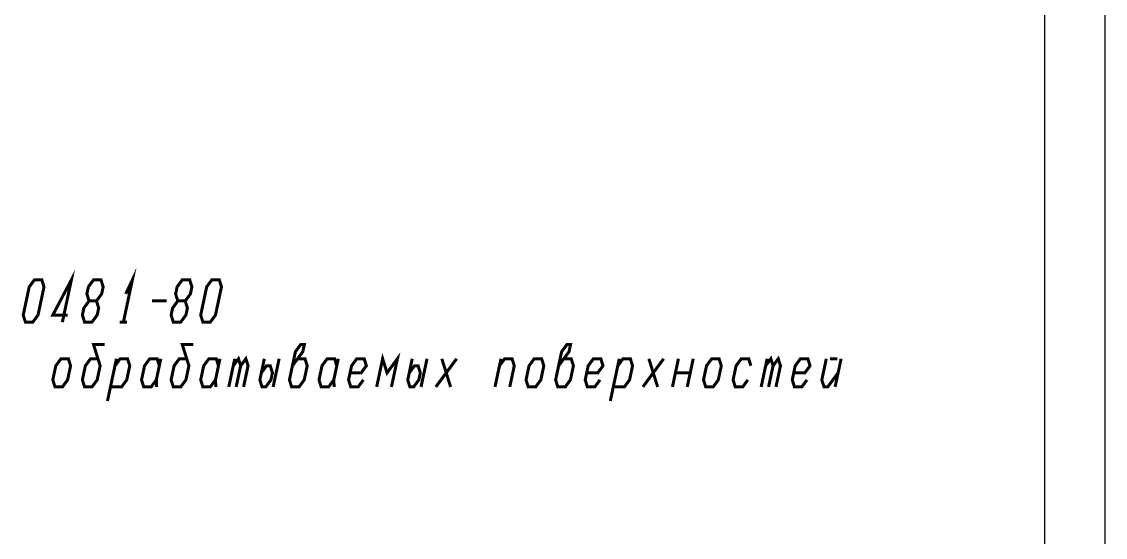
# Model space of a CAD drawing. Header units: millimetres. Extents: x 0 to 420, y 0 to 594.
# Drawn here: x 330.2 to 420, y 61 to 103.7 of the extents above; entities that cross this region are included whole.
import ezdxf

# ---------------------------------------------------------------- set-up
doc = ezdxf.new("R2010")
doc.units = ezdxf.units.MM
doc.header["$LTSCALE"] = 38.72
doc.layers.get('0').update_dxf_attribs({"linetype": 'CONTINUOUS'})

msp = doc.modelspace()

# ---------------------------------------------------------------- linework, layer by layer
at = {"color": 7, "linetype": 'Continuous'}
for p, q in [((420, 0), (420, 594)), ((415, 5), (415, 589))]:
    msp.add_line(p, q, dxfattribs=at)
at = {"color": 2, "linetype": 'Continuous', "const_width": 0.25}
for points in [[(333.6116731, 78.8565027), (334.3556069, 82.3564942), (332.8169057, 79.4398411), (334.0419142, 79.4398411)], [(338.8545082, 81.1898368), (339.408719, 82.3564942), (338.6647853, 78.8565027)], [(330.5491518, 78.8565027), (330.3668886, 79.4398411), (330.8628829, 81.7731751), (331.293124, 82.3564942), (331.9055898, 82.3564942), (332.087853, 81.7731751), (331.5918971, 79.4398411), (331.1616561, 78.8565027), (330.5491518, 78.8565027)], [(336.4336379, 80.6064985), (336.863879, 81.1898368), (336.9878487, 81.7731751), (336.805624, 82.3564942), (336.1931197, 82.3564942), (335.7628786, 81.7731751), (335.6388704, 81.1898368), (335.8211336, 80.6064985)], [(343.7836507, 80.6064985), (344.2138918, 81.1898368), (344.3378615, 81.7731751), (344.1555983, 82.3564942), (343.543094, 82.3564942), (343.112853, 81.7731751), (342.9888832, 81.1898368), (343.1711464, 80.6064985)], [(345.2491774, 78.8565027), (345.0669142, 79.4398411), (345.56287, 81.7731751), (345.9931111, 82.3564942), (346.6056154, 82.3564942), (346.7878786, 81.7731751), (346.2918843, 79.4398411), (345.8616432, 78.8565027), (345.2491774, 78.8565027)], [(335.4491475, 78.8565027), (336.0616518, 78.8565027), (336.4918929, 79.4398411), (336.6159011, 80.0231602), (336.4336379, 80.6064985), (335.8211336, 80.6064985), (335.3908925, 80.0231602), (335.2668843, 79.4398411), (335.4491475, 78.8565027)], [(341.0274007, 80.6064985), (342.2523708, 80.6064985)], [(342.7991603, 78.8565027), (343.4116646, 78.8565027), (343.8419057, 79.4398411), (343.9658754, 80.0231602), (343.7836507, 80.6064985), (343.1711464, 80.6064985), (342.7409053, 80.0231602), (342.6168971, 79.4398411), (342.7991603, 78.8565027)], [(338.3585524, 78.8565027), (338.9710182, 78.8565027)], [(336.5576076, 75.8225513), (335.9451418, 75.8225513), (335.5149007, 75.239213), (335.2668843, 74.0725556), (335.4491475, 73.4892173), (336.0616518, 73.4892173), (336.4918929, 74.0725556), (336.7398708, 75.239213), (336.1931197, 76.9892087), (337.1118569, 76.9892087)], [(343.9076204, 75.8225513), (343.2951161, 75.8225513), (342.8648751, 75.239213), (342.6168971, 74.0725556), (342.7991603, 73.4892173), (343.4116646, 73.4892173), (343.8419057, 74.0725556), (344.0898836, 75.239213), (343.543094, 76.9892087), (344.4618697, 76.9892087)], [(352.6648665, 75.239213), (353.5253487, 76.4058896), (353.6493569, 76.9892087), (353.343124, 76.9892087), (352.9128829, 76.4058896), (352.4168886, 74.0725556), (352.5991518, 73.4892173), (353.2116561, 73.4892173), (353.6418971, 74.0725556), (353.8898751, 75.239213), (353.7076119, 75.8225513), (353.0951076, 75.8225513)], [(359.6428932, 73.4892173), (360.1388875, 75.8225513), (360.5033754, 74.6558747), (361.3638576, 75.8225513), (360.8679018, 73.4892173)], [(374.7148665, 75.239213), (375.5753487, 76.4058896), (375.6993569, 76.9892087), (375.393124, 76.9892087), (374.9628829, 76.4058896), (374.4668886, 74.0725556), (374.6491518, 73.4892173), (375.2616561, 73.4892173), (375.6918971, 74.0725556), (375.9398751, 75.239213), (375.7576119, 75.8225513), (375.1451076, 75.8225513)], [(332.8169057, 74.0725556), (332.9991689, 73.4892173), (333.6116731, 73.4892173), (334.0419142, 74.0725556), (334.2898921, 75.239213), (334.107629, 75.8225513), (333.4951247, 75.8225513), (333.0648836, 75.239213), (332.8169057, 74.0725556)], [(337.3449153, 72.3225407), (338.0888875, 75.8225513)], [(337.5928932, 73.4892173), (338.5116689, 73.4892173), (338.94191, 74.0725556), (339.1898879, 75.239213), (339.0076247, 75.8225513), (338.3951204, 75.8225513), (337.9648793, 75.239213)], [(341.6398665, 75.239213), (341.4576418, 75.8225513), (340.8451375, 75.8225513), (340.4148964, 75.239213), (340.1669185, 74.0725556), (340.3491432, 73.4892173), (340.9616475, 73.4892173), (341.3918886, 74.0725556)], [(341.7638747, 75.8225513), (341.3918886, 74.0725556), (341.4210353, 73.4892173)], [(346.5399007, 75.239213), (346.3576375, 75.8225513), (345.7451332, 75.8225513), (345.3148921, 75.239213), (345.0669142, 74.0725556), (345.2491774, 73.4892173), (345.8616432, 73.4892173), (346.2918843, 74.0725556)], [(346.6638704, 75.8225513), (346.2918843, 74.0725556), (346.3210311, 73.4892173)], [(347.3929231, 73.4892173), (347.888879, 75.8225513)], [(347.7648708, 75.239213), (348.1951119, 75.8225513), (348.3773751, 75.239213), (348.0054274, 73.4892173)], [(348.3773751, 75.239213), (348.8076161, 75.8225513), (348.9898793, 75.239213), (348.6178932, 73.4892173)], [(350.3388576, 75.8225513), (349.96691, 74.0725556), (350.1491731, 73.4892173), (350.4554061, 73.4892173), (350.8856471, 74.0725556), (351.0096553, 74.6558747), (350.8273921, 75.239213), (350.5211208, 75.239213), (350.0908797, 74.6558747)], [(351.5638661, 75.8225513), (351.0679103, 73.4892173)], [(356.3398921, 75.239213), (356.157629, 75.8225513), (355.5451247, 75.8225513), (355.1148836, 75.239213), (354.8669057, 74.0725556), (355.0491689, 73.4892173), (355.6616731, 73.4892173), (356.0919142, 74.0725556)], [(356.4638619, 75.8225513), (356.0919142, 74.0725556), (356.1210225, 73.4892173)], [(357.4408925, 74.6558747), (358.3596297, 74.6558747), (358.7898708, 75.239213), (358.6076076, 75.8225513), (357.9951418, 75.8225513), (357.5649007, 75.239213), (357.3168843, 74.0725556), (357.4991475, 73.4892173), (358.1116518, 73.4892173), (358.5418929, 74.0725556)], [(362.5888661, 75.8225513), (362.2169185, 74.0725556), (362.3991432, 73.4892173), (362.7054146, 73.4892173), (363.1356557, 74.0725556), (363.2596254, 74.6558747), (363.0774007, 75.239213), (362.7711293, 75.239213), (362.3408882, 74.6558747)], [(363.8138747, 75.8225513), (363.3179189, 73.4892173)], [(364.5429274, 73.4892173), (366.2638918, 75.8225513)], [(365.0388832, 75.8225513), (365.7678975, 73.4892173)], [(369.4429231, 73.4892173), (369.938879, 75.8225513)], [(369.8148708, 75.239213), (370.2451119, 75.8225513), (370.8576161, 75.8225513), (371.0398793, 75.239213), (370.6678932, 73.4892173)], [(372.01691, 74.0725556), (372.1991731, 73.4892173), (372.8116774, 73.4892173), (373.2419185, 74.0725556), (373.4898964, 75.239213), (373.3076332, 75.8225513), (372.695129, 75.8225513), (372.2648879, 75.239213), (372.01691, 74.0725556)], [(377.0408754, 74.6558747), (377.9596511, 74.6558747), (378.3898921, 75.239213), (378.207629, 75.8225513), (377.5951247, 75.8225513), (377.1648836, 75.239213), (376.9169057, 74.0725556), (377.0991689, 73.4892173), (377.7116731, 73.4892173), (378.1419142, 74.0725556)], [(378.9949367, 72.3225407), (379.7388704, 75.8225513)], [(379.2429146, 73.4892173), (380.1616518, 73.4892173), (380.5918929, 74.0725556), (380.8398708, 75.239213), (380.6576076, 75.8225513), (380.0451418, 75.8225513), (379.6149007, 75.239213)], [(381.6928932, 73.4892173), (383.4138576, 75.8225513)], [(382.1888875, 75.8225513), (382.9179018, 73.4892173)], [(384.1429103, 73.4892173), (384.6388661, 75.8225513)], [(385.8638747, 75.8225513), (385.3679189, 73.4892173)], [(386.7168971, 74.0725556), (386.8991603, 73.4892173), (387.5116646, 73.4892173), (387.9419057, 74.0725556), (388.1898836, 75.239213), (388.0076204, 75.8225513), (387.3951161, 75.8225513), (386.9648751, 75.239213), (386.7168971, 74.0725556)], [(390.6399007, 75.239213), (390.4576375, 75.8225513), (389.8451332, 75.8225513), (389.4148921, 75.239213), (389.1669142, 74.0725556), (389.3491774, 73.4892173), (389.9616432, 73.4892173), (390.3918843, 74.0725556)], [(391.4929231, 73.4892173), (391.988879, 75.8225513)], [(391.8648708, 75.239213), (392.2951119, 75.8225513), (392.4773751, 75.239213), (392.1054274, 73.4892173)], [(392.4773751, 75.239213), (392.9076161, 75.8225513), (393.0898793, 75.239213), (392.7178932, 73.4892173)], [(394.1908797, 74.6558747), (395.1096553, 74.6558747), (395.5398964, 75.239213), (395.3576332, 75.8225513), (394.745129, 75.8225513), (394.3148879, 75.239213), (394.06691, 74.0725556), (394.2491731, 73.4892173), (394.8616774, 73.4892173), (395.2919185, 74.0725556)], [(396.8888747, 75.8225513), (396.5168886, 74.0725556), (396.6991518, 73.4892173), (397.0054231, 73.4892173), (397.8659053, 74.6558747)], [(397.1951076, 75.8225513), (397.8076119, 75.8225513)], [(398.1138832, 75.8225513), (397.6179274, 73.4892173)], [(384.3908882, 74.6558747), (385.6158968, 74.6558747)]]:
    msp.add_lwpolyline(points, dxfattribs=at)

doc.saveas('drawing.dxf')
